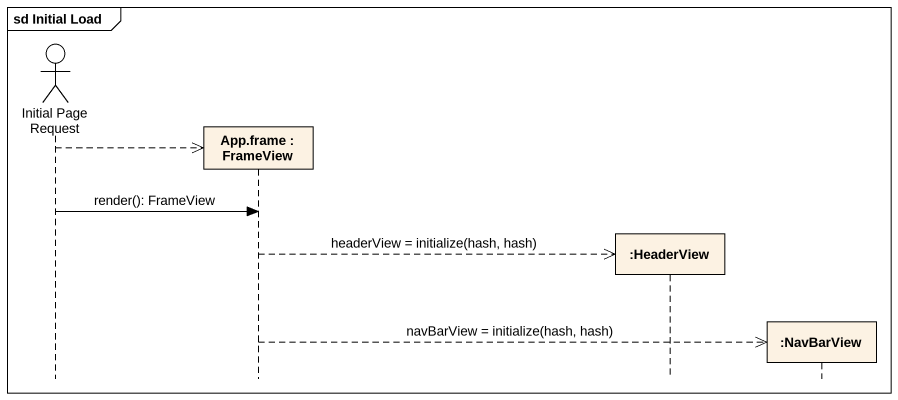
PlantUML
@startuml
mainframe sd Initial Load
hide footbox
actor "Initial Page Request" as Initial_Page_Request
participant "App.frame : FrameView" as App_frame
participant ":HeaderView" as HeaderView
participant ":NavBarView" as NavBarView

Initial_Page_Request -->> App_frame **
Initial_Page_Request -> App_frame : render(): FrameView
App_frame -->> HeaderView ** : headerView = initialize(hash, hash)
App_frame -->> NavBarView ** : navBarView = initialize(hash, hash)
@enduml
